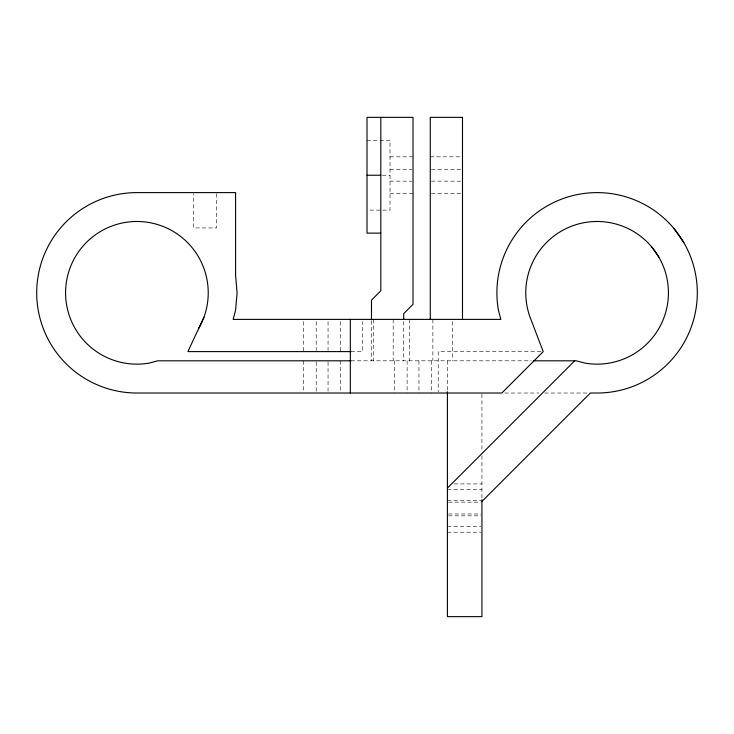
<?xml version="1.0" encoding="UTF-8"?>
<svg xmlns="http://www.w3.org/2000/svg" width="734" height="734" viewBox="0 0 734 734"><rect width="100%" height="100%" fill="white"/><g stroke="black" fill="none" stroke-linecap="round" stroke-linejoin="round"><path stroke-width="0.55" stroke-dasharray="3.67 2.75" d="M367 140.368L390.011 140.368L390.011 210.107L369.193 210.107M390.011 156.828L413.022 156.828M430.28 156.828L461.374 156.828M390.011 169.315L411.921 169.315M431.39 169.315L461.374 169.315M382.341 175.233L390.011 175.233M390.011 181.151L411.921 181.151M431.39 181.151L461.374 181.151M390.011 193.648L413.022 193.648M431.39 193.648L461.374 193.648M350.99 351.604L362.394 351.604L362.394 321.611M540.94 351.604L438.216 351.604L438.216 391.901M350.907 360.807L531.122 360.807M504.735 393.02L538.985 393.02M544.646 393.02L588.053 393.02M454.098 483.908L481.935 483.908M447.419 489.661L481.935 489.661M447.419 500.304L480.816 500.304M448.529 502.148L480.816 502.148M448.529 513.984L480.816 513.984M448.529 515.828L480.816 515.828M447.419 526.471L480.816 526.471M447.419 532.223L480.816 532.223M481.935 394.158L481.935 450.364M481.935 455.777L481.935 499.671M452.722 321.63L452.722 360.807M447.419 360.807L447.419 390.616M432.877 319.391L432.877 360.807M431.436 360.807L431.436 393.02M418.949 360.807L418.949 393.02M409.453 319.391L409.453 360.807M407.113 360.807L407.113 393.02M403.7 321.501L403.7 360.807M394.626 360.807L394.626 393.02M393.185 319.391L393.185 360.807M373.34 319.391L373.34 360.807M371.487 320.74L371.487 360.807M340.539 321.611L340.539 351.604M340.539 360.807L340.539 391.91M328.052 321.611L328.052 350.494M328.052 361.917L328.052 391.91M316.216 321.611L316.216 350.494M316.216 361.917L316.216 391.91M303.72 321.611L303.72 351.604M303.72 360.807L303.72 391.91M216.603 193.748L216.603 227.944L193.602 227.944L193.602 193.748"/><path stroke-width="1.1" d="M203.933 317.207L187.895 351.604L350.99 351.604M447.419 488.082L574.694 360.807M481.935 501.423L590.338 393.02L597.091 393.02A100.209 100.209 0 0 0 697.135 286.985A100.209 100.209 0 0 0 585.457 193.29A100.209 100.209 0 0 0 498.414 310.216L500.872 319.391L233.128 319.391L235.586 310.216L237.11 292.811L235.586 275.415L235.586 192.611L136.909 192.611A100.209 100.209 0 0 0 36.7 292.811A100.209 100.209 0 0 0 136.909 393.02L501.808 393.02L543.224 351.604L530.067 317.207A71.326 71.326 0 0 1 584.704 222.567A71.326 71.326 0 0 1 668.426 292.811A71.326 71.326 0 0 1 584.704 363.064L576.3 360.807L533.416 360.807M367 175.233L380.808 175.233M380.808 233.118L367 233.118L367 117.357L413.022 117.357L413.022 304.316L403.7 313.638L403.7 319.253M350.907 360.807L157.7 360.807L149.296 363.064A71.326 71.326 0 0 1 65.693 288.664A71.326 71.326 0 0 1 157.36 224.485A71.326 71.326 0 0 1 198.675 328.474M673.858 228.402L683.877 242.715M651.737 246.963L658.866 257.148M481.935 499.671L481.935 616.643L447.419 616.643L447.419 391.763M462.493 319.391L462.493 117.357L430.28 117.357L430.28 319.391M380.808 117.357L380.808 290.811L371.487 300.133L371.487 319.593M350.329 319.391L350.329 393.02"/></g></svg>
